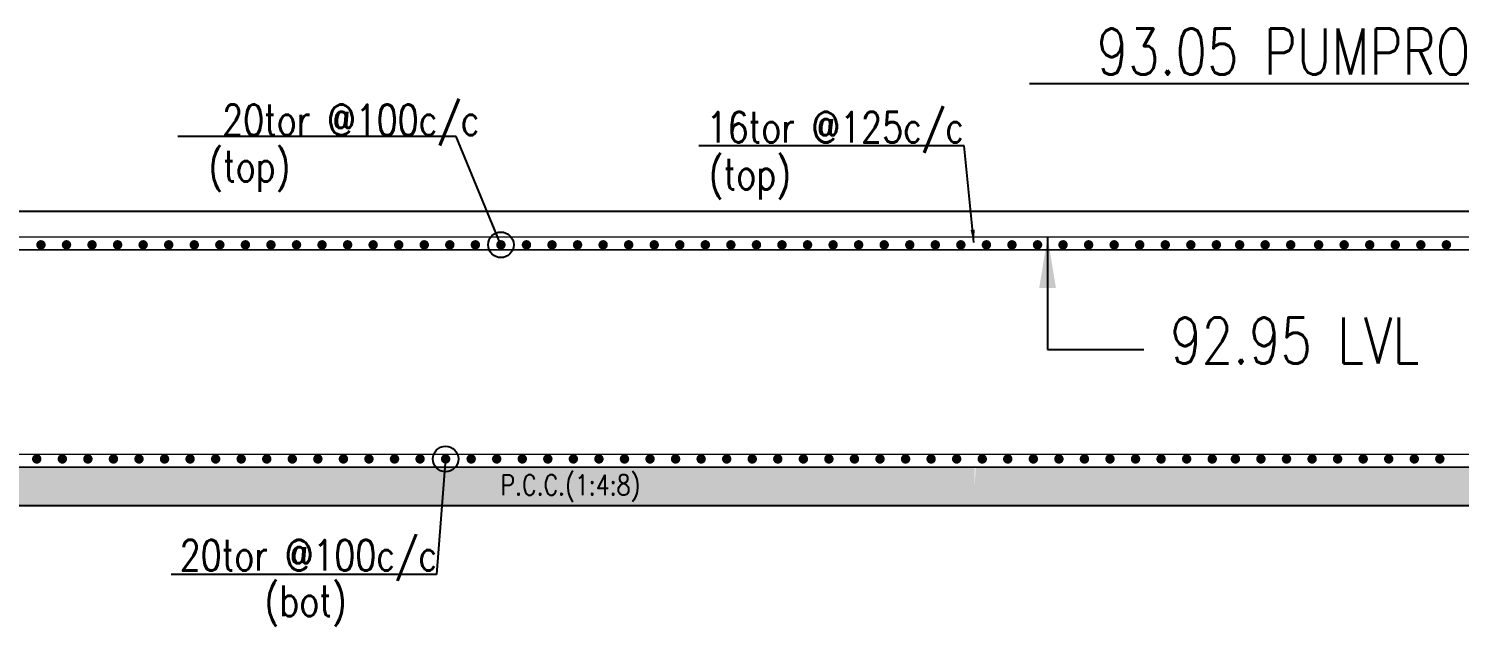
# Model space of a CAD drawing. Header units: millimetres. Extents: x -586673698 to -573385747, y -389867798 to -389752240.
# Drawn here: x -586620689 to -586615090, y -389859995 to -389857656 of the extents above; entities that cross this region are included whole.
import ezdxf
from ezdxf.enums import TextEntityAlignment as Align

# ---------------------------------------------------------------- set-up
doc = ezdxf.new("R2010")
doc.units = ezdxf.units.MM
doc.header["$LTSCALE"] = 100
for name, color, linetype, lineweight in [('dim', 11, 'Continuous', 13), ('FOOTING', 6, 'Continuous', 13), ('REIN', 1, 'Continuous', 20)]:
    doc.layers.add(name, color=color, linetype=linetype, lineweight=lineweight)
doc.layers.add('Layer1', color=7, linetype='Continuous')
doc.layers.add('text', color=7, linetype='Continuous')
doc.styles.add('simplex-0.8', font='simplex.shx', dxfattribs={"width": 0.8})
doc.styles.add('TIMESNEWROMAN', font='times.ttf')
doc.dimstyles.new('FOOTINF DIM', dxfattribs={"dimtxt": 250, "dimasz": 40, "dimexe": 50, "dimexo": 80, "dimgap": 35, "dimtad": 1, "dimtoh": 1, "dimdec": 0, "dimzin": 1, "dimdsep": 46, "dimtxsty": 'TIMESNEWROMAN', "dimblk": 'TICK', "dimcen": 2, "dimclrd": 7, "dimclre": 250, "dimclrt": 32, "dimadec": 1, "dimazin": 0, "dimtfac": 1, "dimtdec": 0, "dimtix": 1, "dimtmove": 1, "dimatfit": 3, "dimfxl": 0, "dimlwd": -1, "dimlwe": -1, "dimarcsym": 0})
doc.dimstyles.get("Standard").update_dxf_attribs({"dimtxt": 0.18, "dimasz": 0.18, "dimexe": 0.18, "dimexo": 0.0625, "dimgap": 0.09, "dimtad": 0, "dimtih": 1, "dimtoh": 1, "dimdec": 4, "dimzin": 0, "dimdsep": 46, "dimtxsty": 'Standard', "dimcen": 0.09, "dimadec": 0, "dimazin": 0, "dimtfac": 1, "dimtdec": 4, "dimtofl": 0, "dimtmove": 0, "dimatfit": 3, "dimfxl": 0, "dimtolj": 1, "dimtzin": 0, "dimarcsym": 0})

# ---------------------------------------------------------------- blocks, each defined once
blk = doc.blocks.new('TICK')
at = {"color": 13, "const_width": 0.1}
for points in [[(0, -3), (0, 3)], [(-2.121, -2.121), (2.121, 2.121)], [(-3, 0), (3, 0)]]:
    blk.add_lwpolyline(points, dxfattribs=at)
blk = doc.blocks.new('*U537')
at = {"layer": 'REIN', "lineweight": 13, "const_width": 18.4}
blk.add_lwpolyline([(9.2, 0, -1), (-9.2, 0, -1)], format="xyb", close=True, dxfattribs=at)

msp = doc.modelspace()

# ---------------------------------------------------------------- hatches: boundary and pattern name
at = {"layer": 'dim', "lineweight": 5}
h = msp.add_hatch(dxfattribs=at)
h.set_pattern_fill('AR-CONC', color=8, angle=180)
h.set_pattern_definition([(50, (-587036436.07, -389859208.51), (182.18467, -15.939086), [19.05, -209.55]), (355, (-587036436.07, -389859208.51), (-35.24342, 191.056845), [15.24, -167.640584]), (100.451445, (-587036420.89, -389859209.84), (146.94125, 175.11775), [16.19001, -178.090245]), (46.1842, (-587036436.07, -389859157.7), (271.07904, -42.04233), [28.575, -314.325]), (96.63556, (-587036413.48, -389859161.21), (237.40413, 247.42612), [24.28502, -267.1356]), (351.18415, (-587036436.07, -389859157.7), (237.40413, 247.42612), [22.85997, -251.45973]), (21, (-587036410.67, -389859170.41), (151.61439, -102.2652), [19.05, -209.55]), (326, (-587036410.67, -389859170.41), (61.80203, 184.18797), [15.24, -167.64]), (71.451445, (-587036398.03, -389859178.93), (213.41642, 81.92277), [16.19001, -178.08994]), (37.5, (-587036436.07, -389859208.51), (3.088603, 84.555039), [0, -165.608, 0, -170.18, 0, -168.275]), (7.5, (-587036436.07, -389859208.51), (66.819663, 100.180575), [0, -97.028, 0, -161.798, 0, -64.135]), (327.5, (-587036492.71, -389859208.51), (135.590595, -5.728744), [0, -63.5, 0, -198.12, 0, -262.89]), (317.5, (-587036518.11, -389859208.51), (148.12918, 25.42649), [0, -82.55, 0, -131.572, 0, -186.69])])
h.paths.add_polyline_path([(-586613202.7, -389859370.8), (-586613202.7, -389859521.5), (-586623052.9, -389859520.8), (-586623052.9, -389859370.8)])
h.paths.add_polyline_path([(-586616983.1, -389859370.8), (-586616986.5, -389859364.7), (-586616986.5, -389859525.4), (-586616986.5, -389859520.8), (-586616986.5, -389859445)])

# ---------------------------------------------------------------- linework, layer by layer
msp.add_line((-586613652.7, -389858371.6, 189.4), (-586622602.9, -389858371.5, -1062.9))
at = {"color": 1}
msp.add_line((-586612755.7, -389858523.3, -1139.5), (-586623502, -389858520.7, -352.5), dxfattribs=at)
at = {"color": 3}
msp.add_line((-586623052.9, -389859521.5, 1606.8), (-586613202.7, -389859521.5, -1116), dxfattribs=at)
at = {"layer": 'FOOTING', "color": 3, "linetype": 'Continuous', "lineweight": 9, "ltscale": 0.8}
for p, q in [((-586613652.7, -389858471.6, 189.4), (-586622602.9, -389858471.5, -1062.9)), ((-586622902.9, -389859371.5, 1633.2), (-586613352.7, -389859371.5, 1604.8)), ((-586613352.7, -389859371.5, 1604.8), (-586622902.9, -389859371.5, 1606.8))]:
    msp.add_line(p, q, dxfattribs=at)
at = {"layer": 'REIN', "lineweight": 13}
msp.add_line((-586622871.9, -389859321.5, 1631.1), (-586613409.9, -389859321.5, 1604.5), dxfattribs=at)

# ---------------------------------------------------------------- block references
at = {"layer": 'Layer1', "color": 0, "linetype": 'ByBlock', "lineweight": -2, "extrusion": (0, 0, -1), "zscale": -1}
for p in [(586620640.8, -389858502.1, -176.8), (586620540.8, -389858502.1, -176.8), (586620440.8, -389858502.1, -176.8), (586620340.8, -389858502.1, -176.8), (586620240.8, -389858502.1, -176.8), (586620140.8, -389858502.1, -176.8), (586620040.8, -389858502.1, -176.8), (586619940.8, -389858502.1, -176.8), (586619840.8, -389858502.1, -176.8), (586619740.8, -389858502.1, -176.8), (586619640.8, -389858502.1, -176.8), (586619540.8, -389858502.1, -176.8), (586619440.8, -389858502.1, -176.8), (586619340.8, -389858502.1, -176.8), (586619240.8, -389858502.1, -176.8), (586619140.8, -389858502.1, -176.8), (586619040.8, -389858502.1, -176.8), (586618940.8, -389858502.1, -176.8), (586618840.8, -389858502.1, -176.8), (586618740.8, -389858502.1, -176.8), (586618640.8, -389858502.1, -176.8), (586618540.8, -389858502.1, -176.8), (586618440.8, -389858502.1, -176.8), (586618340.8, -389858502.1, -176.8), (586618240.8, -389858502.1, -176.8), (586618140.8, -389858502.1, -176.8), (586618040.8, -389858502.1, -176.8), (586617940.8, -389858502.1, -176.8), (586617840.8, -389858502.1, -176.8), (586617740.8, -389858502.1, -176.8), (586617640.8, -389858502.1, -176.8), (586617540.8, -389858502.1, -176.8), (586617440.8, -389858502.1, -176.8), (586617340.8, -389858502.1, -176.8), (586617240.8, -389858502.1, -176.8), (586617140.8, -389858502.1, -176.8), (586617040.8, -389858502.1, -176.8), (586616940.8, -389858502.1, -176.8), (586616840.8, -389858502.1, -176.8), (586616740.8, -389858502.1, -176.8), (586616640.8, -389858502.1, -176.8), (586616540.8, -389858502.1, -176.8), (586616440.8, -389858502.1, -176.8), (586616340.8, -389858502.1, -176.8), (586616240.8, -389858502.1, -176.8), (586616140.8, -389858502.1, -176.8), (586616040.8, -389858502.1, -176.8), (586615950, -389858502.1, -176.8), (586615850, -389858502.1, -176.8), (586615750, -389858502.1, -176.8), (586615640.8, -389858502.1, -176.8), (586615540.8, -389858502.1, -176.8), (586615440.8, -389858502.1, -176.8), (586615340.8, -389858502.1, -176.8), (586615240.8, -389858502.1, -176.8), (586615140.8, -389858502.1, -176.8), (586620657.2, -389859339.8, -176.8), (586620557.2, -389859339.8, -176.8), (586620457.2, -389859339.8, -176.8), (586620357.2, -389859339.8, -176.8), (586620257.2, -389859339.8, -176.8), (586620157.2, -389859339.8, -176.8), (586620057.2, -389859339.8, -176.8), (586619957.2, -389859339.8, -176.8), (586619857.2, -389859339.8, -176.8), (586619757.2, -389859339.8, -176.8), (586619657.2, -389859339.8, -176.8), (586619557.2, -389859339.8, -176.8), (586619457.2, -389859339.8, -176.8), (586619357.2, -389859339.8, -176.8), (586619257.2, -389859339.8, -176.8), (586619157.2, -389859339.8, -176.8), (586619057.2, -389859339.8, -176.8), (586618957.2, -389859339.8, -176.8), (586618857.2, -389859339.8, -176.8), (586618757.2, -389859339.8, -176.8), (586618657.2, -389859339.8, -176.8), (586618557.2, -389859339.8, -176.8), (586618457.2, -389859339.8, -176.8), (586618357.2, -389859339.8, -176.8), (586618257.2, -389859339.8, -176.8), (586618157.2, -389859339.8, -176.8), (586618057.2, -389859339.8, -176.8), (586617957.2, -389859339.8, -176.8), (586617857.2, -389859339.8, -176.8), (586617757.2, -389859339.8, -176.8), (586617657.2, -389859339.8, -176.8), (586617557.2, -389859339.8, -176.8), (586617457.2, -389859339.8, -176.8), (586617357.2, -389859339.8, -176.8), (586617257.2, -389859339.8, -176.8), (586617157.2, -389859339.8, -176.8), (586617057.2, -389859339.8, -176.8), (586616957.2, -389859339.8, -176.8), (586616857.2, -389859339.8, -176.8), (586616757.2, -389859339.8, -176.8), (586616657.2, -389859339.8, -176.8), (586616557.2, -389859339.8, -176.8), (586616457.2, -389859339.8, -176.8), (586616357.2, -389859339.8, -176.8), (586616257.2, -389859339.8, -176.8), (586616157.2, -389859339.8, -176.8), (586616057.2, -389859339.8, -176.8), (586615966.4, -389859339.8, -176.8), (586615866.4, -389859339.8, -176.8), (586615766.4, -389859339.8, -176.8), (586615666.4, -389859339.8, -176.8), (586615566.4, -389859339.8, -176.8), (586615466.4, -389859339.8, -176.8), (586615366.4, -389859339.8, -176.8), (586615266.4, -389859339.8, -176.8), (586615166.4, -389859339.8, -176.8)]:
    msp.add_blockref('*U537', p, dxfattribs=at)

# ---------------------------------------------------------------- texts
at = {"layer": 'Layer1', "color": 6, "style": 'simplex-0.8', "width": 0.8}
for s, p in [('93.05 PUMPROOM FFL', (-586614337.2, -389857890.2, 707.8)), ('92.95 LVL', (-586615246.9, -389859020.6, 892.6))]:
    msp.add_text(s, height=179.99, dxfattribs=at).set_placement(p, align=Align.BOTTOM_RIGHT)
at = {"layer": 'text', "color": 4, "style": 'simplex-0.8', "width": 0.8}
for s, height, p in [('20tor @100c/c', 119.993, (-586618923.8, -389858109.4, -1108.6)), ('16tor @125c/c', 119.993, (-586617028, -389858138, -1088.7)), ('(top)', 119.99, (-586619664.3, -389858290.7, -1104.7)), ('(top)', 119.99, (-586617705.8, -389858321, -1088.7)), ('20tor @100c/c', 119.993, (-586619089.8, -389859812.4, -930.5)), ('(bot)', 119.99, (-586619444.2, -389859990.8, -930.5))]:
    msp.add_text(s, height=height, dxfattribs=at).set_placement(p, align=Align.BOTTOM_RIGHT)
at = {"layer": 'text', "style": 'simplex-0.8', "width": 0.8}
msp.add_text('P.C.C.(1:4:8)', height=79.361, dxfattribs=at).set_placement((-586618569.1, -389859441.3, 860.8), align=Align.MIDDLE_CENTER)

# ---------------------------------------------------------------- leaders
for points in [[(-586614324.3, -389858371.6, -8), (-586614324.3, -389857872.6, -8), (-586616771.8, -389857872.6, -8)], [(-586616701.5, -389858471.6, -237.2), (-586616701.5, -389858911.6, -237.2), (-586616324.8, -389858911.6, -237.2)]]:
    msp.add_leader(points, dimstyle='Standard', override={"dimasz": 200, "dimfxlon": 1})
at = {"color": 13, "lineweight": 5}
for points, override in [([(-586618840.8, -389858502.1, 179.9), (-586619016.1, -389858078.2, 179.9), (-586620104.8, -389858078.2, 179.9)], {"dimasz": 100, "dimtad": 0, "dimclrd": 11, "dimldrblk": 'Origin', "dimfxl": 100, "dimfxlon": 1, "dimarcsym": 1}), ([(-586616989.8, -389858493, -1089.3), (-586617028, -389858114.3, -1089.3), (-586618066.2, -389858114.3, -1089.3)], {"dimasz": 50, "dimtad": 0, "dimclrd": 11, "dimfxl": 100, "dimfxlon": 1, "dimarcsym": 1}), ([(-586619057.2, -389859339.8, -930.3), (-586619092.8, -389859791.7, -930.3), (-586620131, -389859791.7, -930.3)], {"dimasz": 100, "dimtad": 0, "dimclrd": 11, "dimldrblk": 'Origin', "dimfxl": 100, "dimfxlon": 1, "dimarcsym": 1})]:
    msp.add_leader(points, dimstyle='FOOTINF DIM', override=override, dxfattribs=at)

doc.saveas('drawing.dxf')
